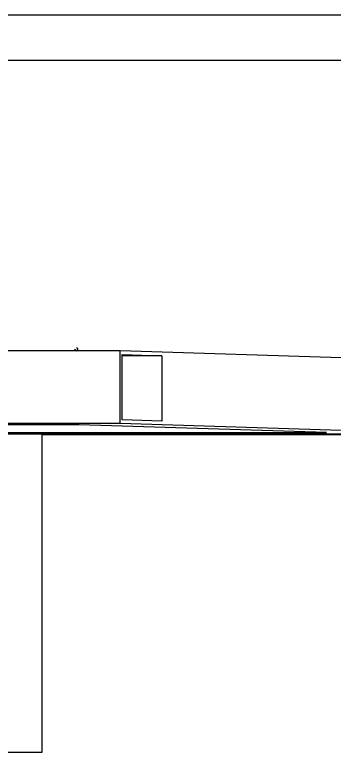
# Model space of a CAD drawing. Header units: millimetres. Extents: x -219 to 2642, y 0 to 2247.
# Drawn here: x 14.1 to 56.3, y 2053.6 to 2151.1 of the extents above; entities that cross this region are included whole.
import ezdxf

# ---------------------------------------------------------------- set-up
doc = ezdxf.new("R2010")
doc.units = ezdxf.units.MM

msp = doc.modelspace()

# ---------------------------------------------------------------- linework, layer by layer
for p, q in [((-7.506, 2151.103), (65.176, 2151.103)), ((2.094, 2145.103), (65.176, 2145.103)), ((22.26, 2107.126), (22.384, 2107.038)), ((22.384, 2107.038), (22.384, 2106.66)), ((27.988, 2106.66), (10.494, 2106.66)), ((21.96, 2106.914), (22.32, 2106.66)), ((27.988, 2097.061), (27.988, 2106.66)), ((72.294, 2105.276), (27.988, 2106.66)), ((28.279, 2106.171), (33.508, 2106.007)), ((28.279, 2097.532), (28.279, 2106.171)), ((33.508, 2106.007), (28.279, 2106.007)), ((33.508, 2106.007), (33.508, 2097.369)), ((33.508, 2097.369), (28.279, 2097.532)), ((27.988, 2097.061), (-26.106, 2097.061)), ((22.577, 2096.88), (2.094, 2096.88)), ((55.262, 2095.859), (22.577, 2096.88)), ((72.294, 2095.678), (27.988, 2097.061)), ((2.094, 2095.859), (55.262, 2095.859)), ((3.294, 2095.678), (57.294, 2095.678)), ((17.694, 2053.603), (17.694, 2095.603)), ((17.694, 2095.603), (63.294, 2095.603)), ((8.094, 2053.603), (17.694, 2053.603))]:
    msp.add_line(p, q)

doc.saveas('drawing.dxf')
